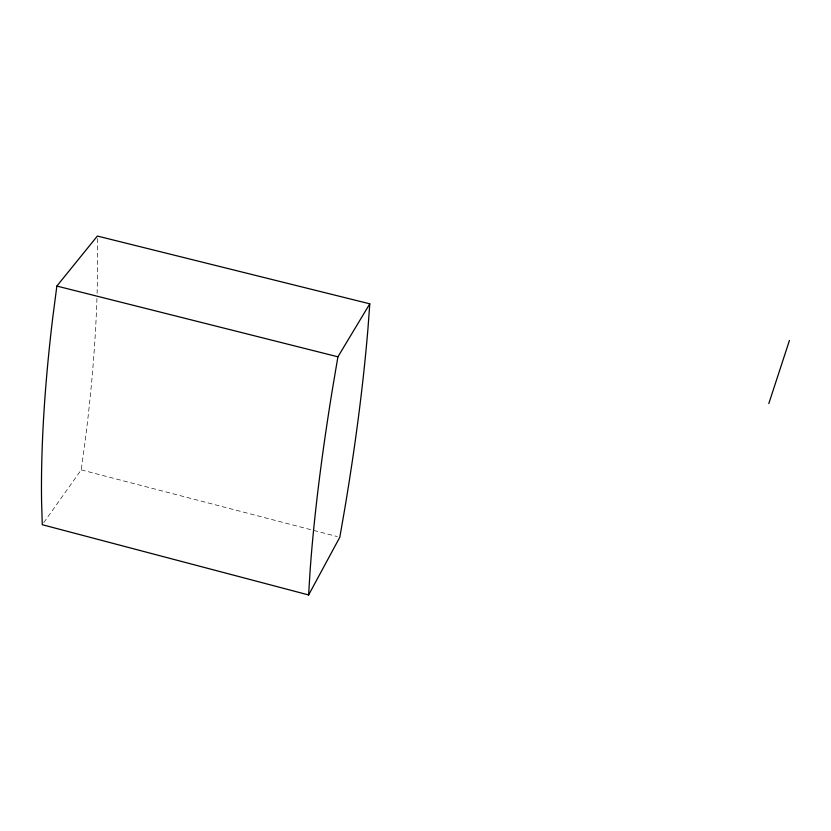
<?xml version="1.0" encoding="UTF-8"?>
<svg xmlns="http://www.w3.org/2000/svg" width="831" height="831" viewBox="0 0 831 831"><rect width="100%" height="100%" fill="white"/><g stroke="black" fill="none" stroke-linecap="round" stroke-linejoin="round"><path stroke-width="0.62" stroke-dasharray="4.16 3.12" d="M43.773 522.606L81.23 469.868L85.053 441.895A933.815 325.783 -70.9 0 0 96.947 298.495M81.23 469.868L337.303 536.577M97.393 238.518L97.622 260.778A933.815 325.783 -70.9 0 1 97.102 293.405"/><path stroke-width="1.25" d="M308.623 594.954L310.005 572.092A605.176 97.185 -76.5 0 1 332.504 388.773L337.916 356.811L369.795 303.824L97.362 236.046L56.861 286.061L52.717 317.889A598.206 146.308 -76.8 0 0 41.581 501.612L42.277 524.714L308.623 594.954L339.817 537.231L344.699 509.164A949.677 219.467 -72.9 0 0 367.977 328.359L369.795 303.824M768.81 403.575L789.45 340.43M56.861 286.061L337.916 356.811"/></g></svg>
